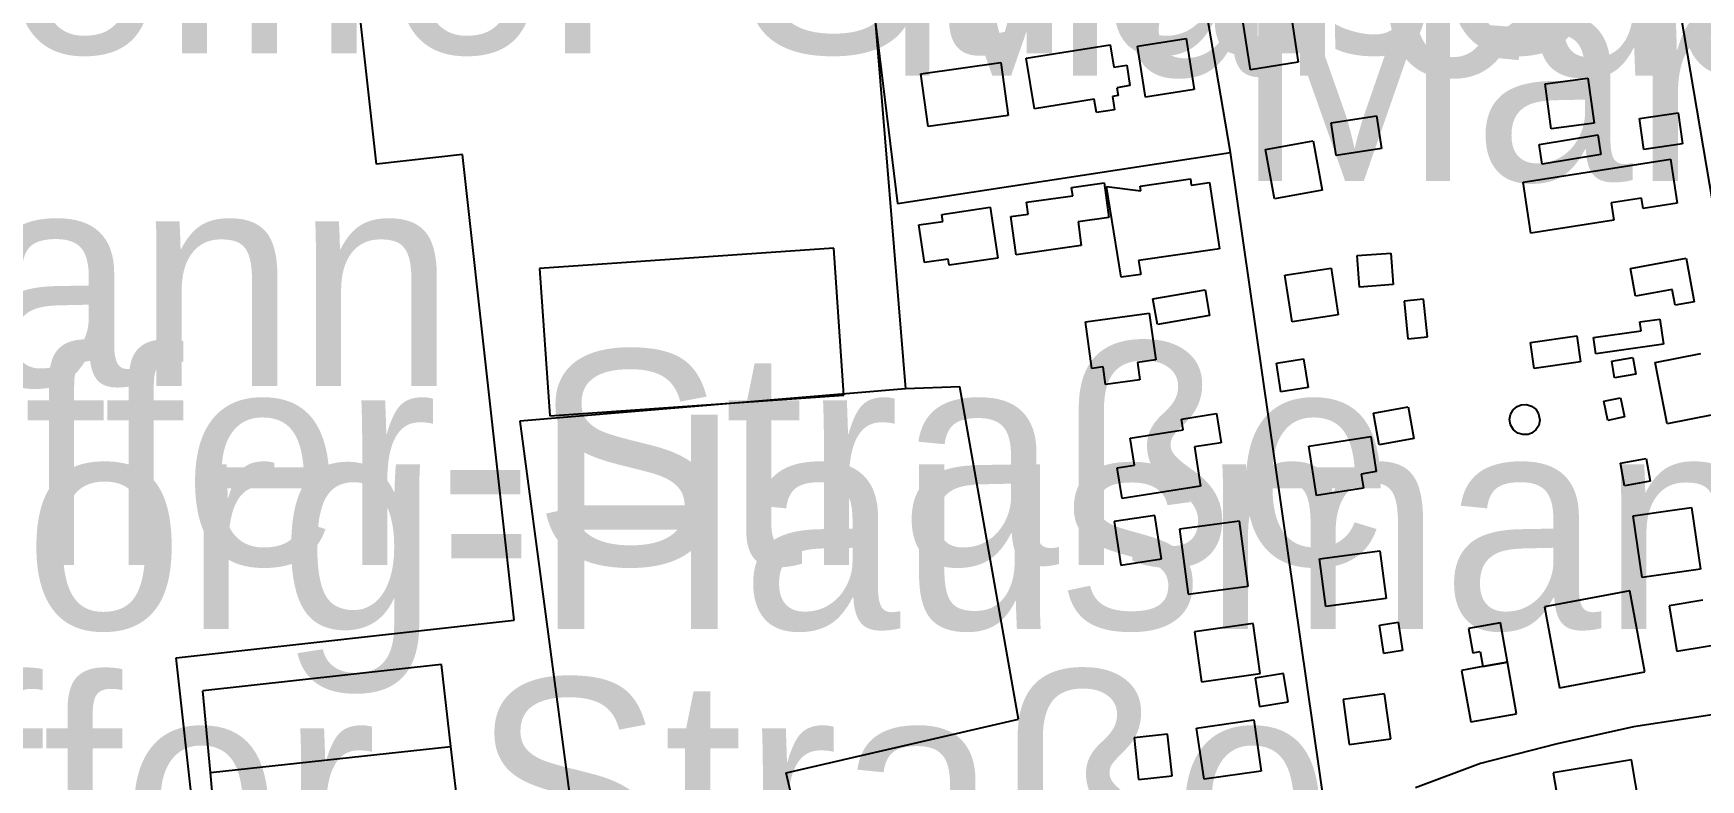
# Model space of a CAD drawing. Extents: x -3657 to 4700, y -7332 to 8131.
# Drawn here: x -2049.2 to -1711.5, y 2474.2 to 2625.3 of the extents above; entities that cross this region are included whole.
import ezdxf

# ---------------------------------------------------------------- set-up
doc = ezdxf.new("R2010")
doc.units = 0
for name, color, linetype in [('OSM_BUILDING_DETACHED', 9, 'CONTINUOUS'), ('OSM_BUILDING_GARAGE', 9, 'CONTINUOUS'), ('OSM_BUILDING_RESIDENTIAL', 9, 'CONTINUOUS'), ('OSM_BUILDING_YES', 9, 'CONTINUOUS'), ('OSM_HIGHWAY_RESIDENTIAL', 8, 'CONTINUOUS'), ('OSM_HIGHWAY_SERVICE', 8, 'CONTINUOUS'), ('OSM_LABELS', 8, 'CONTINUOUS'), ('OSM_LANDUSE_COMMERCIAL', 3, 'CONTINUOUS'), ('OSM_LANDUSE_FARMLAND', 3, 'CONTINUOUS'), ('OSM_LEISURE_SWIMMING_POOL', 3, 'CONTINUOUS')]:
    doc.layers.add(name, color=color, linetype=linetype)

msp = doc.modelspace()

# ---------------------------------------------------------------- linework, layer by layer
at = {"layer": 'OSM_BUILDING_DETACHED'}
for p, q in [((-1725.849266, 2512.409782), (-1743.149422, 2509.17401)), ((-1722.785143, 2496.041889), (-1725.849266, 2512.409782)), ((-1743.149422, 2509.17401), (-1740.0853, 2492.794997)), ((-1740.0853, 2492.794997), (-1722.785143, 2496.041889))]:
    msp.add_line(p, q, dxfattribs=at)
at = {"layer": 'OSM_BUILDING_GARAGE'}
for p, q in [((-1822.050574, 2527.710204), (-1830.294883, 2526.453701)), ((-1830.294883, 2526.453701), (-1828.952433, 2517.658183)), ((-1820.715708, 2518.914685), (-1822.050574, 2527.710204)), ((-1828.952433, 2517.658183), (-1820.715708, 2518.914685)), ((-1752.05358, 2505.949357), (-1758.538294, 2504.804049)), ((-1758.538294, 2504.804049), (-1757.666081, 2499.866994)), ((-1750.650454, 2497.9878), (-1752.05358, 2505.949357)), ((-1757.666081, 2499.866994), (-1756.156773, 2500.133862)), ((-1756.156773, 2500.133862), (-1755.625861, 2497.10936)), ((-1755.625861, 2497.10936), (-1750.650454, 2497.9878)), ((-1795.990364, 2495.708304), (-1801.762139, 2494.774267)), ((-1801.762139, 2494.774267), (-1800.836835, 2489.01437)), ((-1795.06506, 2489.948407), (-1795.990364, 2495.708304)), ((-1800.836835, 2489.01437), (-1795.06506, 2489.948407)), ((-1819.502194, 2483.421265), (-1826.275118, 2482.665139)), ((-1826.275118, 2482.665139), (-1825.34223, 2474.269922)), ((-1818.569306, 2475.026048), (-1819.502194, 2483.421265)), ((-1825.34223, 2474.269922), (-1818.569306, 2475.026048))]:
    msp.add_line(p, q, dxfattribs=at)
at = {"layer": 'OSM_BUILDING_RESIDENTIAL'}
for p, q in [((-1804.886937, 2526.520418), (-1817.052413, 2524.908092)), ((-1803.142511, 2513.366059), (-1804.886937, 2526.520418)), ((-1817.052413, 2524.908092), (-1815.307987, 2511.764852)), ((-1815.307987, 2511.764852), (-1803.142511, 2513.366059)), ((-1711.036812, 2510.552827), (-1717.855243, 2509.418639)), ((-1717.855243, 2509.418639), (-1716.323182, 2500.222818)), ((-1802.156531, 2505.793684), (-1814.011044, 2504.147999)), ((-1814.011044, 2504.147999), (-1812.600335, 2494.04038)), ((-1800.745822, 2495.686065), (-1802.156531, 2505.793684)), ((-1716.323182, 2500.222818), (-1704.4535, 2502.190968)), ((-1757.089662, 2496.831373), (-1759.903497, 2496.330996)), ((-1759.903497, 2496.330996), (-1758.045304, 2485.923151)), ((-1755.625861, 2497.10936), (-1757.089662, 2496.831373)), ((-1750.650454, 2497.9878), (-1755.625861, 2497.10936)), ((-1748.784677, 2487.568836), (-1750.650454, 2497.9878)), ((-1812.600335, 2494.04038), (-1800.745822, 2495.686065)), ((-1775.512319, 2491.594092), (-1783.923486, 2490.437665)), ((-1783.923486, 2490.437665), (-1782.679635, 2481.3308)), ((-1774.268467, 2482.487227), (-1775.512319, 2491.594092)), ((-1813.586315, 2484.644409), (-1801.997258, 2486.312333)), ((-1801.997258, 2486.312333), (-1800.510703, 2475.960085)), ((-1758.045304, 2485.923151), (-1748.784677, 2487.568836)), ((-1812.092176, 2474.292161), (-1813.586315, 2484.644409)), ((-1782.679635, 2481.3308), (-1774.268467, 2482.487227)), ((-1800.510703, 2475.960085), (-1812.092176, 2474.292161)), ((-1725.50038, 2478.228462), (-1741.336736, 2475.582022)), ((-1723.900059, 2468.643459), (-1725.50038, 2478.228462)), ((-1741.336736, 2475.582022), (-1739.736414, 2465.99702))]:
    msp.add_line(p, q, dxfattribs=at)
at = {"layer": 'OSM_BUILDING_YES'}
for p, q in [((-1979.716356, 2598.797121), (-1987.611781, 2669.661647)), ((-1802.710197, 2617.911529), (-1804.234674, 2627.774519)), ((-1794.526563, 2629.27565), (-1793.002086, 2619.41266)), ((-1825.600101, 2622.69291), (-1815.68721, 2624.249639)), ((-1815.68721, 2624.249639), (-1814.064136, 2613.875153)), ((-1848.088029, 2620.213264), (-1831.10642, 2622.92642)), ((-1831.10642, 2622.92642), (-1830.385897, 2618.423025)), ((-1823.969442, 2612.318424), (-1825.600101, 2622.69291)), ((-1869.438288, 2617.099806), (-1853.260632, 2619.334824)), ((-1853.260632, 2619.334824), (-1851.781662, 2608.615633)), ((-1846.464955, 2610.016689), (-1848.088029, 2620.213264)), ((-1830.385897, 2618.423025), (-1827.761673, 2618.845566)), ((-1827.761673, 2618.845566), (-1827.101825, 2614.686876)), ((-1793.002086, 2619.41266), (-1802.710197, 2617.911529)), ((-1867.951734, 2606.380615), (-1869.438288, 2617.099806)), ((-1827.101825, 2614.686876), (-1829.748802, 2614.264335)), ((-1829.748802, 2614.264335), (-1829.498515, 2612.685367)), ((-1743.005317, 2615.064938), (-1734.313524, 2616.221366)), ((-1741.784219, 2605.913596), (-1743.005317, 2615.064938)), ((-1734.313524, 2616.221366), (-1733.092426, 2607.081143)), ((-1834.329816, 2611.95148), (-1846.464955, 2610.016689)), ((-1833.889918, 2609.227205), (-1834.329816, 2611.95148)), ((-1829.498515, 2612.685367), (-1830.636184, 2612.496336)), ((-1830.636184, 2612.496336), (-1830.211454, 2609.816538)), ((-1814.064136, 2613.875153), (-1823.969442, 2612.318424)), ((-1851.781662, 2608.615633), (-1867.951734, 2606.380615)), ((-1830.211454, 2609.816538), (-1833.889918, 2609.227205)), ((-1786.335345, 2607.13674), (-1777.1809, 2608.560035)), ((-1777.1809, 2608.560035), (-1776.149413, 2601.943937)), ((-1723.88489, 2608.048539), (-1716.050141, 2609.171607)), ((-1722.982339, 2601.777145), (-1723.88489, 2608.048539)), ((-1716.050141, 2609.171607), (-1715.155175, 2602.889094)), ((-1785.303858, 2600.520642), (-1786.335345, 2607.13674)), ((-1744.226415, 2602.76678), (-1732.326396, 2604.701571)), ((-1733.092426, 2607.081143), (-1741.784219, 2605.913596)), ((-1732.326396, 2604.701571), (-1731.681716, 2600.720793)), ((-1962.317602, 2600.743032), (-1979.716356, 2598.797121)), ((-1951.820707, 2506.505332), (-1962.317602, 2600.743032)), ((-1799.661244, 2601.754906), (-1789.975886, 2603.522905)), ((-1797.825804, 2591.780721), (-1799.661244, 2601.754906)), ((-1789.975886, 2603.522905), (-1788.148031, 2593.55984)), ((-1776.149413, 2601.943937), (-1785.303858, 2600.520642)), ((-1743.581736, 2598.786001), (-1744.226415, 2602.76678)), ((-1731.681716, 2600.720793), (-1743.581736, 2598.786001)), ((-1715.155175, 2602.889094), (-1722.982339, 2601.777145)), ((-1747.472565, 2595.172166), (-1717.604956, 2599.808994)), ((-1717.604956, 2599.808994), (-1716.217, 2590.902281)), ((-1838.918416, 2594.082456), (-1832.350272, 2594.994254)), ((-1838.683297, 2592.403412), (-1838.918416, 2594.082456)), ((-1832.350272, 2594.994254), (-1831.364292, 2587.966735)), ((-1828.853835, 2575.913205), (-1831.857282, 2594.238129)), ((-1831.857282, 2594.238129), (-1824.887162, 2593.381928)), ((-1825.023682, 2594.338204), (-1814.845335, 2595.828216)), ((-1824.887162, 2593.381928), (-1825.023682, 2594.338204)), ((-1814.845335, 2595.828216), (-1814.663308, 2594.538355)), ((-1814.663308, 2594.538355), (-1810.954507, 2595.08321)), ((-1810.954507, 2595.08321), (-1808.982547, 2581.673102)), ((-1745.864659, 2584.819918), (-1747.472565, 2595.172166)), ((-1848.065276, 2591.102432), (-1838.683297, 2592.403412)), ((-1847.73156, 2588.700621), (-1848.065276, 2591.102432)), ((-1788.148031, 2593.55984), (-1797.825804, 2591.780721)), ((-1723.475329, 2591.925274), (-1729.618743, 2590.968998)), ((-1729.618743, 2590.968998), (-1729.072662, 2587.432999)), ((-1723.149197, 2589.82369), (-1723.475329, 2591.925274)), ((-1716.217, 2590.902281), (-1723.149197, 2589.82369)), ((-1869.847849, 2586.498962), (-1865.031716, 2587.210609)), ((-1865.236497, 2588.600546), (-1855.39945, 2590.057199)), ((-1865.031716, 2587.210609), (-1865.236497, 2588.600546)), ((-1855.39945, 2590.057199), (-1853.874973, 2579.782788)), ((-1851.258334, 2588.211364), (-1847.73156, 2588.700621)), ((-1850.173756, 2580.461077), (-1851.258334, 2588.211364)), ((-1831.364292, 2587.966735), (-1837.613888, 2587.088295)), ((-1837.613888, 2587.088295), (-1836.946456, 2582.295794)), ((-1729.072662, 2587.432999), (-1745.864659, 2584.819918)), ((-1868.717764, 2578.87099), (-1869.847849, 2586.498962)), ((-1887.094914, 2581.795416), (-1946.678443, 2577.670085)), ((-1885.024356, 2552.006296), (-1887.094914, 2581.795416)), ((-1836.946456, 2582.295794), (-1850.173756, 2580.461077)), ((-1808.982547, 2581.673102), (-1825.334645, 2579.271292)), ((-1781.048975, 2580.294285), (-1774.230545, 2580.805782)), ((-1774.230545, 2580.805782), (-1773.752724, 2574.423193)), ((-1946.678443, 2577.670085), (-1944.615469, 2547.869844)), ((-1863.894047, 2579.582637), (-1868.717764, 2578.87099)), ((-1863.71202, 2578.337254), (-1863.894047, 2579.582637)), ((-1853.874973, 2579.782788), (-1863.71202, 2578.337254)), ((-1825.334645, 2579.271292), (-1824.925084, 2576.491418)), ((-1795.69457, 2576.335745), (-1786.312592, 2577.747921)), ((-1786.312592, 2577.747921), (-1784.894297, 2568.285233)), ((-1780.571154, 2573.911696), (-1781.048975, 2580.294285)), ((-1725.712745, 2577.670085), (-1714.427067, 2579.782788)), ((-1724.658505, 2572.043621), (-1725.712745, 2577.670085)), ((-1714.427067, 2579.782788), (-1712.781239, 2570.953911)), ((-1824.925084, 2576.491418), (-1828.853835, 2575.913205)), ((-1794.268692, 2566.873057), (-1795.69457, 2576.335745)), ((-1773.752724, 2574.423193), (-1780.571154, 2573.911696)), ((-1822.444966, 2571.554364), (-1811.864642, 2573.37796)), ((-1821.542415, 2566.328202), (-1822.444966, 2571.554364)), ((-1811.864642, 2573.37796), (-1810.962091, 2568.162918)), ((-1717.286409, 2573.422438), (-1724.658505, 2572.043621)), ((-1716.687236, 2570.220025), (-1717.286409, 2573.422438)), ((-1712.781239, 2570.953911), (-1716.687236, 2570.220025)), ((-1836.089412, 2566.850818), (-1823.173074, 2568.629937)), ((-1834.792469, 2557.454847), (-1836.089412, 2566.850818)), ((-1823.173074, 2568.629937), (-1821.876131, 2559.189488)), ((-1810.962091, 2568.162918), (-1821.542415, 2566.328202)), ((-1784.894297, 2568.285233), (-1794.268692, 2566.873057)), ((-1723.786292, 2566.850818), (-1719.766528, 2567.417912)), ((-1723.52842, 2565.06058), (-1723.786292, 2566.850818)), ((-1719.766528, 2567.417912), (-1719.046004, 2562.358543)), ((-1745.955673, 2562.703247), (-1736.596447, 2564.026467)), ((-1736.596447, 2564.026467), (-1735.85317, 2558.778067)), ((-1733.213778, 2563.692882), (-1723.52842, 2565.06058)), ((-1732.751125, 2560.423751), (-1733.213778, 2563.692882)), ((-1745.212395, 2557.454847), (-1745.955673, 2562.703247)), ((-1719.046004, 2562.358543), (-1732.751125, 2560.423751)), ((-1720.729754, 2558.644633), (-1711.476711, 2560.468229)), ((-1832.51713, 2557.766193), (-1834.792469, 2557.454847)), ((-1832.02414, 2554.196836), (-1832.51713, 2557.766193)), ((-1821.876131, 2559.189488), (-1825.584933, 2558.677991)), ((-1825.584933, 2558.677991), (-1825.099527, 2555.153112)), ((-1797.423827, 2558.544557), (-1791.940262, 2559.400758)), ((-1796.506108, 2552.740182), (-1797.423827, 2558.544557)), ((-1791.940262, 2559.400758), (-1791.022542, 2553.607502)), ((-1735.85317, 2558.778067), (-1745.212395, 2557.454847)), ((-1729.474638, 2558.944859), (-1725.204586, 2559.656506)), ((-1728.913388, 2555.564533), (-1729.474638, 2558.944859)), ((-1725.204586, 2559.656506), (-1724.643336, 2556.276181)), ((-1718.272389, 2546.235279), (-1720.729754, 2558.644633)), ((-1825.099527, 2555.153112), (-1832.02414, 2554.196836)), ((-1791.022542, 2553.607502), (-1796.506108, 2552.740182)), ((-1724.643336, 2556.276181), (-1728.913388, 2555.564533)), ((-1944.615469, 2547.869844), (-1885.024356, 2552.006296)), ((-1731.105297, 2550.81651), (-1727.745381, 2551.528157)), ((-1730.286175, 2546.935807), (-1731.105297, 2550.81651)), ((-1727.745381, 2551.528157), (-1726.926259, 2547.647454)), ((-1816.650437, 2547.202675), (-1809.574135, 2548.314624)), ((-1816.316721, 2545.045493), (-1816.650437, 2547.202675)), ((-1809.574135, 2548.314624), (-1808.64883, 2542.410173)), ((-1777.795241, 2548.370221), (-1770.77203, 2549.693441)), ((-1776.581728, 2541.954274), (-1777.795241, 2548.370221)), ((-1770.77203, 2549.693441), (-1769.566101, 2543.277494)), ((-1726.926259, 2547.647454), (-1730.286175, 2546.935807)), ((-1709.019346, 2548.069995), (-1718.272389, 2546.235279)), ((-1827.063902, 2543.36645), (-1816.316721, 2545.045493)), ((-1826.199274, 2537.851181), (-1827.063902, 2543.36645)), ((-1790.870853, 2541.687406), (-1778.318569, 2543.644437)), ((-1778.318569, 2543.644437), (-1777.218822, 2536.56132)), ((-1769.566101, 2543.277494), (-1776.581728, 2541.954274)), ((-1808.64883, 2542.410173), (-1814.011044, 2541.565092)), ((-1814.011044, 2541.565092), (-1812.774777, 2533.648013)), ((-1789.323623, 2531.757699), (-1790.870853, 2541.687406)), ((-1829.657788, 2537.306326), (-1826.199274, 2537.851181)), ((-1828.694562, 2531.157247), (-1829.657788, 2537.306326)), ((-1777.218822, 2536.56132), (-1780.229854, 2536.083182)), ((-1727.745381, 2538.307081), (-1722.557609, 2539.218879)), ((-1726.933844, 2533.703611), (-1727.745381, 2538.307081)), ((-1722.557609, 2539.218879), (-1721.746072, 2534.615409)), ((-1812.774777, 2533.648013), (-1828.694562, 2531.157247)), ((-1779.789955, 2533.236592), (-1789.323623, 2531.757699)), ((-1780.229854, 2536.083182), (-1779.789955, 2533.236592)), ((-1721.746072, 2534.615409), (-1726.933844, 2533.703611)), ((-1725.166664, 2527.58789), (-1717.688385, 2528.6776)), ((-1723.346393, 2515.111819), (-1725.166664, 2527.58789)), ((-1717.688385, 2528.6776), (-1713.32732, 2529.311411)), ((-1713.32732, 2529.311411), (-1711.507049, 2516.83534)), ((-1788.671359, 2518.892446), (-1776.467961, 2520.515892)), ((-1776.467961, 2520.515892), (-1775.186187, 2510.875292)), ((-1787.389585, 2509.251846), (-1788.671359, 2518.892446)), ((-1711.507049, 2516.83534), (-1723.346393, 2515.111819)), ((-1775.186187, 2510.875292), (-1787.389585, 2509.251846)), ((-2020.331147, 2498.87736), (-1951.820707, 2506.505332)), ((-1776.574143, 2505.471219), (-1772.797081, 2506.071671)), ((-1772.797081, 2506.071671), (-1771.879362, 2500.378491)), ((-1775.656423, 2499.778038), (-1776.574143, 2505.471219)), ((-1771.879362, 2500.378491), (-1775.656423, 2499.778038)), ((-2012.852868, 2431.815699), (-2020.331147, 2498.87736))]:
    msp.add_line(p, q, dxfattribs=at)
at = {"layer": 'OSM_HIGHWAY_RESIDENTIAL'}
for p, q in [((-1806.714793, 2601.165573), (-1815.391416, 2652.181805)), ((-1880.799811, 2644.954135), (-1874.178576, 2590.835564)), ((-1717.83249, 2642.663519), (-1703.573703, 2558.333287)), ((-1874.178576, 2590.835564), (-1806.714793, 2601.165573)), ((-1787.199974, 2465.441045), (-1806.714793, 2601.165573)), ((-1692.014983, 2489.948407), (-1725.090819, 2484.922396)), ((-1725.090819, 2484.922396), (-1740.836161, 2481.397517)), ((-1740.836161, 2481.397517), (-1756.080929, 2477.461217)), ((-1756.080929, 2477.461217), (-1769.277891, 2472.546401))]:
    msp.add_line(p, q, dxfattribs=at)
at = {"layer": 'OSM_HIGHWAY_SERVICE'}
for p, q in [((-1966.572485, 2497.531901), (-2014.923426, 2492.194544)), ((-1964.638447, 2480.963857), (-1966.572485, 2497.531901)), ((-2013.353443, 2475.63762), (-2014.923426, 2492.194544)), ((-2013.353443, 2475.63762), (-1964.638447, 2480.963857)), ((-1962.605812, 2463.57297), (-1964.638447, 2480.963857)), ((-2011.70003, 2458.157777), (-2013.353443, 2475.63762))]:
    msp.add_line(p, q, dxfattribs=at)
at = {"layer": 'OSM_LANDUSE_COMMERCIAL'}
for p, q in [((-1884.410015, 2696.404027), (-1872.547917, 2553.329515)), ((-1872.547917, 2553.329515), (-1950.683038, 2546.780134)), ((-1950.683038, 2546.780134), (-1933.375297, 2416.537516))]:
    msp.add_line(p, q, dxfattribs=at)
at = {"layer": 'OSM_LANDUSE_FARMLAND'}
for p, q in [((-1872.547917, 2553.329515), (-1950.683038, 2546.780134)), ((-1861.573202, 2553.740936), (-1872.547917, 2553.329515)), ((-1849.695935, 2486.468006), (-1861.573202, 2553.740936)), ((-1950.683038, 2546.780134), (-1933.375297, 2416.537516)), ((-1896.765102, 2475.582022), (-1849.695935, 2486.468006)), ((-1886.783951, 2434.273107), (-1896.765102, 2475.582022))]:
    msp.add_line(p, q, dxfattribs=at)
at = {"layer": 'OSM_LEISURE_SWIMMING_POOL'}
for p, q in [((-1767.616894, 2571.454288), (-1771.583568, 2571.042867)), ((-1771.583568, 2571.042867), (-1770.779615, 2563.414895)), ((-1766.812941, 2563.826316), (-1767.616894, 2571.454288)), ((-1770.779615, 2563.414895), (-1766.812941, 2563.826316)), ((-1748.663325, 2549.749039), (-1747.82145, 2550.082623)), ((-1747.82145, 2550.082623), (-1746.759626, 2550.138221)), ((-1746.759626, 2550.138221), (-1745.743308, 2549.826875)), ((-1750.202971, 2547.102599), (-1750.013359, 2548.147832)), ((-1750.020944, 2546.057367), (-1750.202971, 2547.102599)), ((-1750.013359, 2548.147832), (-1749.482447, 2549.070749)), ((-1749.482447, 2549.070749), (-1748.663325, 2549.749039)), ((-1745.743308, 2549.826875), (-1744.886264, 2549.181944)), ((-1744.886264, 2549.181944), (-1744.309845, 2548.292385)), ((-1744.309845, 2548.292385), (-1744.067142, 2546.946926)), ((-1744.067142, 2546.946926), (-1744.30226, 2545.912814)), ((-1749.376265, 2545.001015), (-1750.020944, 2546.057367)), ((-1748.526805, 2544.367204), (-1749.376265, 2545.001015)), ((-1747.510487, 2544.044739), (-1748.526805, 2544.367204)), ((-1746.441078, 2544.100336), (-1747.510487, 2544.044739)), ((-1745.728139, 2544.367204), (-1746.441078, 2544.100336)), ((-1744.878679, 2545.012135), (-1745.728139, 2544.367204)), ((-1744.30226, 2545.912814), (-1744.878679, 2545.012135))]:
    msp.add_line(p, q, dxfattribs=at)

# ---------------------------------------------------------------- texts
at = {"layer": 'OSM_LABELS'}
for s, p in [('Maria-Pfeiffer-Straße', (-2274.678248, 2621.230563)), ('Marcusgasse', (-1877.34082, 2616.682117)), ('Marcusgasse', (-1805.886582, 2595.405415)), ('Hausmann', (-2244.507094, 2553.892903)), ('Maria-Pfeiffer-Straße', (-2315.758134, 2517.668953)), ('Georg-Hausmann-Straße', (-2128.513495, 2504.692599)), ('Maria-Pfeiffer-Straße', (-2328.125602, 2451.275122))]:
    msp.add_text(s, height=43.418293, dxfattribs=at).set_placement(p)

doc.saveas('drawing.dxf')
